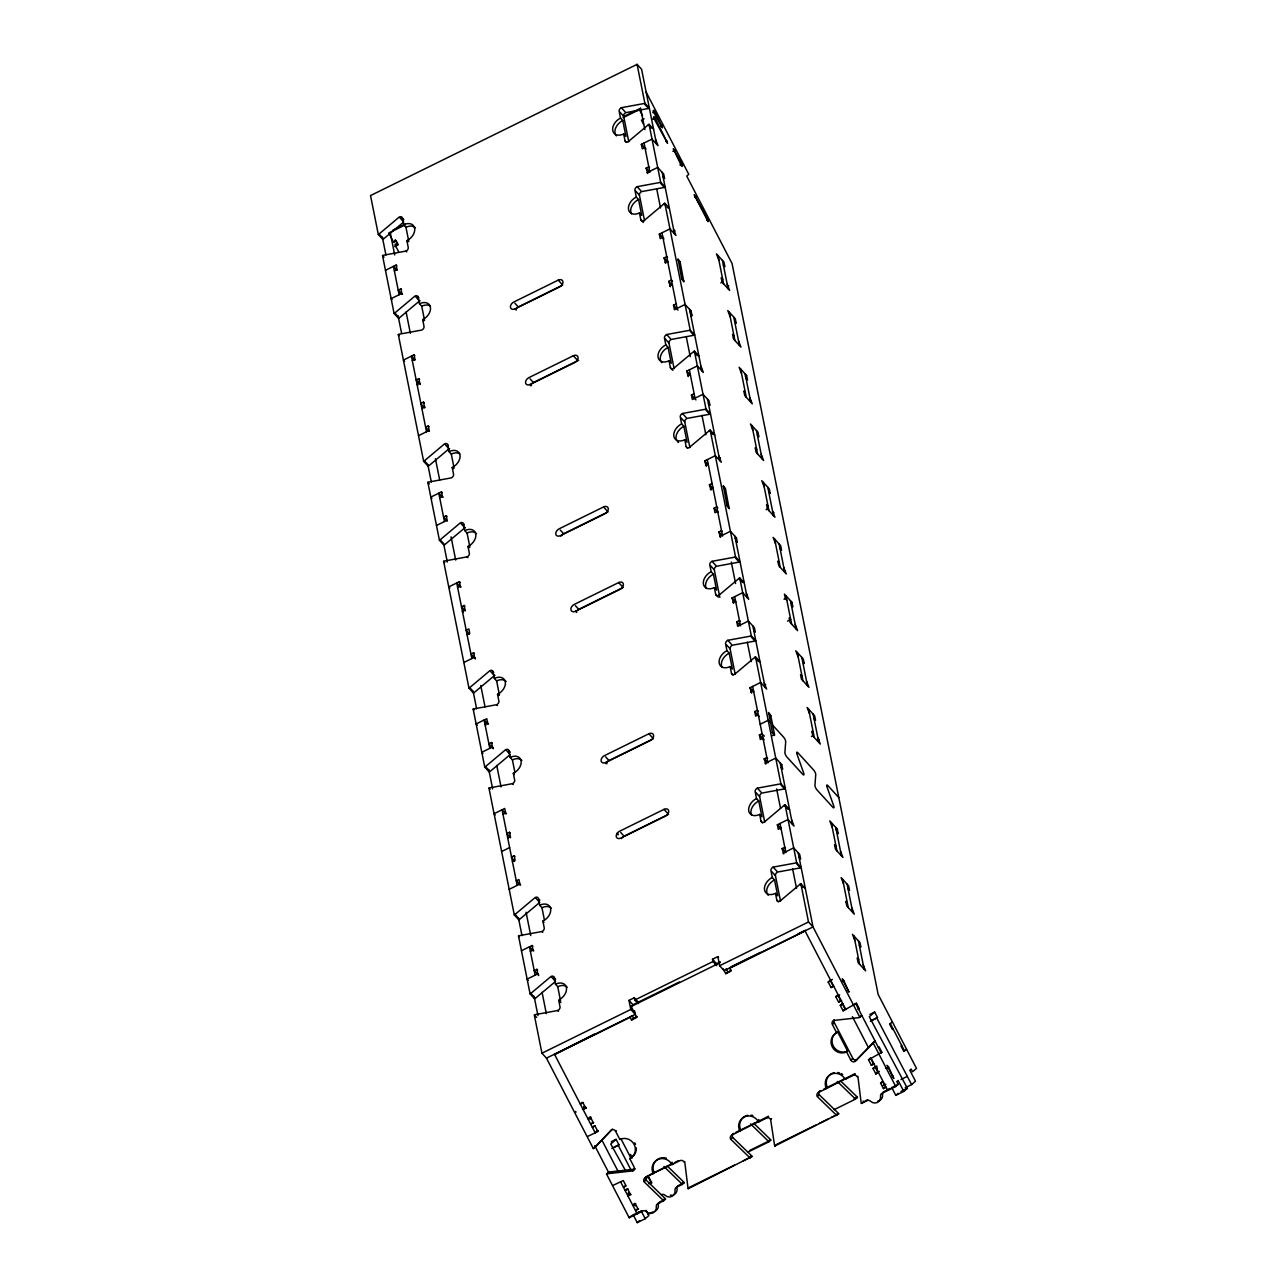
<?xml version="1.0" encoding="UTF-8"?>
<svg xmlns="http://www.w3.org/2000/svg" width="1287" height="1287" viewBox="0 0 1287 1287"><rect width="100%" height="100%" fill="white"/><g stroke="black" fill="none" stroke-linecap="round" stroke-linejoin="round"><path stroke-width="1.5" d="M616.956 833.638L617.47 832.914A4.633 3.217 -42.4 0 1 619.578 831.241L663.995 809.378A4.633 3.217 -42.4 0 1 668.677 810.81A4.633 3.217 -42.4 0 1 665.363 816.183L620.929 838.046A4.633 3.217 -42.4 0 1 616.827 837.757A4.633 3.217 -42.4 0 1 616.956 833.638L618.082 834.861L617.47 832.914M612.403 1129.198L596.042 1146.331A3.089 2.96 48.8 0 1 595.334 1146.814M855.244 1061.26L874.372 1041.521A3.089 2.96 48.8 0 1 875.08 1041.022L854.922 1061.55A3.089 2.96 48.8 0 1 850.836 1060.118L846.573 1051.913A10.827 10.376 48.8 0 1 832.271 1046.91A10.827 10.376 48.8 0 1 836.63 1032.737L837.628 1031.852L847.57 1051.029L846.573 1051.913M405.003 224.984L388.787 232.963L393.549 242.165L395.559 240.412M397.619 244.385C392.052 242.583 396.863 247.104 398.568 251.85M653.812 112.532C656.29 110.312 651.206 108.993 653.812 112.532L662.467 127.847L654.81 111.647L652.815 112.629M654.166 118.854C656.643 116.667 651.656 115.444 654.166 118.854L667.567 143.291L655.18 117.97L652.509 119.289M660.907 126.223L661.904 125.354M666.006 141.683L667.004 140.798M680.968 164.913L681.965 164.044L673.294 148.729L680.968 164.913C683.091 169.627 683.236 161.438 679.97 165.026M706.579 219.98L707.593 219.096L694.192 194.659L708.043 221.637L707.593 219.096M631.547 1020.044L633.542 1018.274L632.126 1015.54L630.115 1017.293L631.547 1020.044L636.872 1017.422L631.193 1006.466L633.204 1004.697L679.407 981.949M723.294 968.982L725.723 973.68L731.048 971.058L729.632 968.307L731.643 966.553L760.408 952.396M725.723 973.68L731.289 970.173M582.319 1102.332L580.308 1104.101L583.317 1102.492M585.151 1107.817C582.705 1104.005 584.491 1108.654 583.156 1109.571L586.148 1107.962M589.896 1116.955C591.747 1121.138 589.124 1117.663 587.886 1118.709L590.894 1117.1M805.662 930.694L729.632 968.307M593.146 1123.229L592.728 1122.425L590.733 1124.178L593.725 1122.586M594.385 1125.626L592.39 1127.38L595.382 1125.771M587.628 1136.437L597.892 1131.546L595.044 1126.061M597.892 1130.517L595.221 1132.866L554.456 1054.198M551.753 977.283L555.517 981.402L535.344 998.342A3.089 2.14 -42.4 0 1 534.604 998.809L530.083 993.886A3.089 2.14 -42.4 0 0 530.839 993.419L551.013 976.463A3.089 2.14 -42.4 0 1 554.118 977.412L555.485 984.217A10.827 7.513 -42.4 0 1 566.409 987.563A10.827 7.513 -42.4 0 1 558.655 1000.096L560.022 1006.901A3.089 2.14 -42.4 0 1 557.802 1010.488L535.086 1014.655A3.089 2.14 -42.4 0 0 534.298 1014.944L541.94 1053.2L546.444 1058.123L593.339 1148.583L595.704 1146.62M593.339 1148.583A3.089 2.96 48.8 0 0 594.031 1148.084L611.486 1129.809A3.089 2.96 48.8 0 1 615.572 1131.241L616.248 1130.646M611.872 1148.567L618.934 1144.835L616.103 1139.349L610.746 1144.03L625.176 1169.98M615.572 1131.241L619.835 1139.462L620.833 1138.577L630.775 1157.753L629.777 1158.638L634.024 1166.842A3.089 2.96 48.8 0 1 632.786 1170.897L607.335 1173.744A3.089 2.96 48.8 0 0 606.515 1174.001L629.182 1217.759L642.808 1211.035A3.089 2.96 48.8 0 1 646.267 1211.63A6.194 5.92 48.8 0 0 656.322 1206.675A3.089 2.96 48.8 0 1 657.882 1203.618L658.88 1202.734M606.515 1174.001L608.526 1172.248A3.089 2.96 48.8 0 1 609.346 1171.99L634.797 1169.143A3.089 2.96 48.8 0 0 635.247 1168.853M607.673 1173.454L609.346 1171.99M828.217 982.061L830.212 980.308L833.059 985.778L831.048 987.547L828.217 982.061L832.383 979.439M842.712 981.418L843.725 980.533L842.261 978.876L849.018 992.164L843.725 980.533L841.714 981.514M613.127 1185.343L623.278 1180.533L626.125 1186.019L623.455 1187.338L625.466 1185.568M632.786 1170.897L634.459 1169.433M835.778 996.669L837.789 994.915L840.636 1000.385L838.625 1002.155L835.778 996.669L839.655 994.851M847.457 990.54L848.455 989.671M627.123 1188.77L625.112 1190.523L628.12 1188.915M841.618 1000.546L838.625 1002.155M840.282 1005.34L842.293 1003.587L845.125 1009.072L843.114 1010.826L840.282 1005.34L843.275 1003.731M646.074 1177.138A3.089 2.96 48.8 0 0 646.058 1180.018L664.993 1198.358A3.089 2.96 48.8 0 1 665.508 1199.098L663.513 1200.851A3.089 2.96 48.8 0 0 662.982 1200.127L644.063 1181.772A3.089 2.96 48.8 0 1 645.302 1177.718L646.299 1176.849M646.637 1176.559L646.975 1176.254A3.089 2.96 48.8 0 1 647.313 1175.964M645.302 1178.828L647.972 1176.479L651.576 1183.461M628.297 1195.72L628.394 1192.631L629.954 1194.256M644.385 1181.482L646.058 1180.018M628.957 1195.124L627.959 1196.009L630.952 1194.4M645.302 1177.718L654.295 1172.907A10.827 10.376 48.8 0 1 666.296 1158.155M846.46 1008.928L845.784 1009.523L805.018 930.855M836.63 1032.737L832.367 1024.516A3.089 2.96 48.8 0 1 833.622 1020.462L834.282 1019.883A3.089 2.96 48.8 0 0 834.378 1022.763L852.831 1058.364A3.089 2.96 48.8 0 0 856.917 1059.796M649.131 1183.429L650.804 1181.965M648.793 1183.718L651.801 1182.109M653.297 1173.792A10.827 10.376 48.8 0 1 657.657 1159.603A10.827 10.376 48.8 0 1 671.959 1164.606L672.956 1163.721A10.827 10.376 48.8 0 0 672.007 1162.209M832.705 1024.227L834.378 1022.763M858.638 1009.298L859.298 1008.718L856.466 1003.233L843.114 1010.826M633.349 1204.552L635.263 1205.871L634.7 1203.377M633.687 1204.262L632.689 1205.131L635.681 1203.522M732.673 1134.507A3.089 2.96 48.8 0 0 732.641 1137.386L751.576 1155.742A3.089 2.96 48.8 0 1 752.091 1156.466L688.255 1188.673A3.089 2.96 48.8 0 1 687.95 1187.837L684.7 1161.501M637.532 1208.863L635.521 1210.617L638.529 1209.008M629.182 1217.759L631.644 1215.604M859.41 1017.325L861.067 1015.861A3.089 2.96 48.8 0 0 861.904 1015.604L859.893 1017.357A3.089 2.96 48.8 0 1 859.072 1017.615L833.622 1020.462M750.096 1158.22A3.089 2.96 48.8 0 0 749.581 1157.496L730.646 1139.156A3.089 2.96 48.8 0 1 731.885 1135.102L733.558 1133.638M870.43 1021.283L877.493 1017.55L874.661 1012.065L869.304 1016.746L907.367 1088.303L903.796 1091.424L895.8 1095.366L891.746 1087.547M730.984 1138.85L732.641 1137.386M731.885 1135.102L759.539 1121.106A10.827 10.376 48.8 0 0 758.606 1119.577M661.518 1194.642A3.089 2.96 48.8 0 1 664.977 1195.237A6.194 5.92 48.8 0 0 675.032 1190.282A3.089 2.96 48.8 0 1 676.608 1187.225L678.265 1185.761M633.188 1214.831L637.242 1222.65L639.623 1220.559M662.982 1200.127L664.655 1198.664M667.149 1165.909L683.703 1181.965A3.089 2.96 48.8 0 1 684.234 1182.689L682.223 1184.458A3.089 2.96 48.8 0 0 681.708 1183.718L683.381 1182.254M637.242 1222.65L645.237 1218.709L648.809 1215.588L646.074 1210.311M739.88 1131.16A10.827 10.376 48.8 0 1 744.24 1116.987A10.827 10.376 48.8 0 1 758.542 1121.974L759.539 1121.106M766.875 1117.743L768.548 1116.279L735.633 1132.496M688.255 1188.673L689.929 1187.209M820.479 1090.716A3.089 2.96 48.8 0 0 819.24 1094.77L838.175 1113.11A3.089 2.96 48.8 0 1 838.69 1113.85L774.838 1146.041A3.089 2.96 48.8 0 1 774.549 1145.205L770.623 1119.465L771.621 1118.596M892.325 1021.798L889.655 1024.146L892.502 1029.632L893.162 1029.037M850.836 1060.118L852.509 1058.654M836.679 1115.604A3.089 2.96 48.8 0 0 836.164 1114.88L817.229 1096.524A3.089 2.96 48.8 0 1 818.468 1092.47L820.141 1091.006M817.567 1096.234L819.24 1094.77M826.463 1088.545L846.138 1078.474L845.125 1079.359A10.827 10.376 48.8 0 0 830.839 1074.355A10.827 10.376 48.8 0 0 826.479 1088.545L818.468 1092.47M749.581 1157.496L751.254 1156.032M753.732 1123.294L770.302 1139.349A3.089 2.96 48.8 0 1 770.816 1140.073L768.806 1141.826A3.089 2.96 48.8 0 0 768.291 1141.102L769.964 1139.638M878.345 1047.345L879.021 1046.749L881.852 1052.235L868.516 1059.812L871.363 1065.298L874.356 1063.689M868.516 1059.812L870.189 1058.348M853.458 1075.128L855.131 1073.664L823.937 1089.011M774.838 1146.041L776.511 1144.577M903.796 1091.424L898.117 1080.469L896.782 1081.643L898.197 1084.378L895.752 1086.534L882.126 1093.226A3.089 2.96 48.8 0 0 880.565 1096.299A6.194 5.92 48.8 0 1 870.511 1101.238A3.089 2.96 48.8 0 0 867.052 1100.658L861.421 1103.426A3.089 2.96 48.8 0 1 861.132 1102.589L857.882 1076.254M871.363 1065.298L873.358 1063.545L870.527 1058.059M873.02 1068.483L875.015 1066.73L877.863 1072.216L875.852 1073.969L873.02 1068.483L876.013 1066.891M901.688 1045.478L901.013 1046.058L903.86 1051.543L906.531 1049.195M887.515 1067.84L888.513 1066.971L887.065 1065.298L893.822 1078.586L888.513 1066.971L885.52 1068.435M836.164 1114.88L837.837 1113.416M840.652 1080.983L856.885 1096.717A3.089 2.96 48.8 0 1 857.399 1097.441L855.388 1099.195A3.089 2.96 48.8 0 0 854.874 1098.471L856.547 1097.007M886.083 1087.274L883.429 1088.577L880.581 1083.107L882.255 1081.643M861.421 1103.426L867.647 1099.581M892.245 1076.978L893.258 1076.093M883.429 1088.577L885.424 1086.823L882.592 1081.337M890.202 1088.319L887.74 1090.459L871.186 1058.509M905.195 1087.74L911.598 1084.603L876.833 1018.13M895.8 1095.366L898.181 1093.274M911.598 1084.603L915.491 1081.177L909.812 1070.221L911.148 1069.047L912.563 1071.798L916.473 1068.371L878.168 994.481L732.062 263.513L686.759 176.11L688.77 174.34L646.171 92.165M673.857 151.222L674.871 150.338L672.876 151.335M694.755 197.152L695.752 196.267M399.967 217.873L403.732 221.975L383.558 238.932A3.089 2.14 -42.4 0 1 382.818 239.398L378.314 234.475A3.089 2.14 -42.4 0 0 379.054 233.993L399.227 217.053A3.089 2.14 -42.4 0 1 402.348 218.002L403.845 219.643M420.012 300.756A3.089 2.14 -42.4 0 0 419.514 300.949L399.34 317.905A3.089 2.14 -42.4 0 1 398.6 318.372L394.095 313.433A3.089 2.14 -42.4 0 0 394.836 312.966L415.009 296.026A3.089 2.14 -42.4 0 1 418.13 296.975L418.87 297.796M653.587 129.231L649.066 124.308A3.089 2.14 -42.4 0 0 648.326 124.775L628.153 141.715A3.089 2.14 -42.4 0 1 625.032 140.766L623.68 133.961A10.827 7.513 -42.4 0 1 612.757 130.614A10.827 7.513 -42.4 0 1 620.495 118.082L619.144 111.277A3.089 2.14 -42.4 0 1 621.348 107.706L644.079 103.523A3.089 2.14 -42.4 0 0 644.867 103.25L649.372 108.172A3.089 2.14 -42.4 0 1 648.584 108.462L625.868 112.629A3.089 2.14 -42.4 0 0 623.648 116.216L628.764 141.763M669.369 208.204L664.848 203.282A3.089 2.14 -42.4 0 0 664.108 203.748L643.934 220.688A3.089 2.14 -42.4 0 1 640.813 219.739L639.462 212.934A10.827 7.513 -42.4 0 1 628.539 209.588A10.827 7.513 -42.4 0 1 636.293 197.056L634.925 190.251A3.089 2.14 -42.4 0 1 637.145 186.679L659.861 182.497A3.089 2.14 -42.4 0 0 660.649 182.223L665.154 187.146A3.089 2.14 -42.4 0 1 664.365 187.435L641.65 191.602A3.089 2.14 -42.4 0 0 639.43 195.19L644.546 220.737M449.581 448.584A3.089 2.14 -42.4 0 0 449.066 448.793L428.893 465.749A3.089 2.14 -42.4 0 1 428.153 466.216L423.632 461.277A3.089 2.14 -42.4 0 0 424.388 460.81L444.562 443.87A3.089 2.14 -42.4 0 1 447.683 444.819L448.423 445.64M465.347 527.573A3.089 2.14 -42.4 0 0 464.848 527.767L444.675 544.723A3.089 2.14 -42.4 0 1 443.935 545.189L439.43 540.25A3.089 2.14 -42.4 0 0 440.17 539.784L460.344 522.844A3.089 2.14 -42.4 0 1 463.465 523.793L464.205 524.613M698.905 356.049L694.401 351.126A3.089 2.14 -42.4 0 0 693.661 351.592L673.487 368.532A3.089 2.14 -42.4 0 1 670.366 367.583L669.015 360.778A10.827 7.513 -42.4 0 1 658.091 357.432A10.827 7.513 -42.4 0 1 665.829 344.9L664.478 338.095A3.089 2.14 -42.4 0 1 666.682 334.507L689.414 330.341A3.089 2.14 -42.4 0 0 690.202 330.067L694.707 334.99A3.089 2.14 -42.4 0 1 693.918 335.28L671.203 339.446A3.089 2.14 -42.4 0 0 668.983 343.018L674.082 368.581M714.703 435.022L710.183 430.083A3.089 2.14 -42.4 0 0 709.443 430.566L689.269 447.506A3.089 2.14 -42.4 0 1 686.148 446.557L684.797 439.752A10.827 7.513 -42.4 0 1 673.873 436.406A10.827 7.513 -42.4 0 1 681.627 423.873L680.26 417.068A3.089 2.14 -42.4 0 1 682.464 413.481L705.196 409.314A3.089 2.14 -42.4 0 0 705.984 409.041L710.488 413.964A3.089 2.14 -42.4 0 1 709.7 414.253L686.985 418.42A3.089 2.14 -42.4 0 0 684.764 421.991L689.88 447.554M494.916 675.402A3.089 2.14 -42.4 0 0 494.401 675.611L474.227 692.551A3.089 2.14 -42.4 0 1 473.471 693.033L468.967 688.095A3.089 2.14 -42.4 0 0 469.723 687.628L489.897 670.672A3.089 2.14 -42.4 0 1 493.001 671.637L493.758 672.457M506.418 750.466L510.183 754.584L490.009 771.524A3.089 2.14 -42.4 0 1 489.269 772.007L484.749 767.068A3.089 2.14 -42.4 0 0 485.505 766.602L505.678 749.645A3.089 2.14 -42.4 0 1 508.799 750.611L510.295 752.251M744.24 582.866L739.735 577.927A3.089 2.14 -42.4 0 0 738.995 578.41L718.822 595.35A3.089 2.14 -42.4 0 1 715.701 594.401L714.349 587.596A10.827 7.513 -42.4 0 1 703.426 584.25A10.827 7.513 -42.4 0 1 711.164 571.718L709.813 564.913A3.089 2.14 -42.4 0 1 712.017 561.325L734.748 557.158A3.089 2.14 -42.4 0 0 735.537 556.869L740.041 561.808A3.089 2.14 -42.4 0 1 739.253 562.081L716.521 566.264A3.089 2.14 -42.4 0 0 714.317 569.835L719.819 597.361M760.022 661.84L755.517 656.901A3.089 2.14 -42.4 0 0 754.777 657.367L734.604 674.324A3.089 2.14 -42.4 0 1 731.483 673.358L730.131 666.553A10.827 7.513 -42.4 0 1 719.208 663.207A10.827 7.513 -42.4 0 1 726.946 650.691L725.595 643.886A3.089 2.14 -42.4 0 1 727.798 640.299L750.53 636.132A3.089 2.14 -42.4 0 0 751.318 635.842L755.823 640.781A3.089 2.14 -42.4 0 1 755.035 641.055L732.319 645.237A3.089 2.14 -42.4 0 0 730.099 648.809L735.215 674.372M535.971 898.31L539.736 902.428L519.562 919.368A3.089 2.14 -42.4 0 1 518.806 919.835L514.301 914.912A3.089 2.14 -42.4 0 0 515.041 914.446L535.215 897.489A3.089 2.14 -42.4 0 1 538.336 898.455L539.703 905.26L541.956 907.721L544.417 920.06M789.574 809.684L785.07 804.745A3.089 2.14 -42.4 0 0 784.33 805.212L764.156 822.168A3.089 2.14 -42.4 0 1 761.035 821.203L759.668 814.398A10.827 7.513 -42.4 0 1 748.761 811.051A10.827 7.513 -42.4 0 1 756.499 798.519L755.147 791.714A3.089 2.14 -42.4 0 1 757.351 788.143L780.083 783.976A3.089 2.14 -42.4 0 0 780.855 783.686L785.376 788.625A3.089 2.14 -42.4 0 1 784.587 788.899L761.856 793.065A3.089 2.14 -42.4 0 0 759.652 796.653L764.751 822.2M805.356 888.641L800.852 883.719A3.089 2.14 -42.4 0 0 800.112 884.185L779.938 901.141A3.089 2.14 -42.4 0 1 776.817 900.176L775.466 893.371A10.827 7.513 -42.4 0 1 764.542 890.025A10.827 7.513 -42.4 0 1 772.28 877.493L770.929 870.688A3.089 2.14 -42.4 0 1 773.133 867.116L795.865 862.95A3.089 2.14 -42.4 0 0 796.653 862.66L801.157 867.599A3.089 2.14 -42.4 0 1 800.369 867.872L777.638 872.039A3.089 2.14 -42.4 0 0 775.434 875.627L780.533 901.173M656.531 144.015L641.602 69.289L637.081 64.35L370.527 195.576L378.314 234.475M392.583 230.325L405.212 224.099M623.326 116.731L639.542 108.751M623.117 117.6L639.349 109.62L642.519 115.75M393.549 242.165L396.219 240.862L398.278 244.82L394.723 246.573M644.111 118.822L641.457 120.141L643.5 124.099M385.473 270.302L396.139 265.058L396.879 265.878M645.688 148.375L644.932 147.555L642.277 148.874L641.36 144.337L652.026 139.093L658.043 145.656L655.63 139.479M394.369 270.913L397.039 269.594L396.139 265.058M401.641 289.688L400.884 288.867L398.23 290.186L401.978 294.289M647.779 173.504L646.122 168.147L648.793 166.843L649.549 167.664M402.541 294.224L401.801 293.404L391.135 298.664L392.036 299.646M647.023 172.683L657.689 167.439L663.706 174.018L664.607 178.555L663.111 176.898M515.154 308.816L559.588 286.937A4.633 3.217 -42.4 0 0 562.902 281.58A4.633 3.217 -42.4 0 0 558.22 280.132L513.803 302.011A4.633 3.217 -42.4 0 0 510.472 307.384A4.633 3.217 -42.4 0 0 515.154 308.816L516.28 310.054M414.832 355.662L414.076 354.842L403.41 360.087L404.536 361.325M663.625 238.159L662.885 237.339L660.215 238.658L659.314 234.121L669.964 228.861L675.981 235.441L673.568 229.263M515.685 309.33A4.633 3.217 -42.4 0 1 518.307 306.933L562.725 285.07M673.745 231.563L675.08 230.904M412.323 360.682L414.977 359.379L414.076 354.842M419.594 379.472L418.838 378.651L416.168 379.971L419.932 384.073M665.733 263.288L664.076 257.931L666.73 256.612L667.486 257.448M420.495 384.009L419.739 383.188L417.068 384.507L417.825 385.328M664.977 262.468L667.647 261.148M424.276 402.911L423.52 402.091L420.849 403.41L424.131 408.236M670.414 286.728L668.757 281.37L671.412 280.051L672.538 281.29M425.177 407.448L424.42 406.628L421.766 407.947L422.506 408.767M669.658 285.907L672.329 284.588M429.038 426.721L428.281 425.9L425.611 427.22L429.375 431.322M690.669 316.232L692.004 315.588L691.087 311.052L685.086 304.472L674.42 309.717L673.519 305.18L676.174 303.877M720.784 282.883L722.12 282.223L729.632 290.444L727.219 284.25M530.276 384.411L574.694 362.548A4.633 3.217 -42.4 0 0 578.008 357.175A4.633 3.217 -42.4 0 0 573.342 355.743L528.909 377.622A4.633 3.217 -42.4 0 0 525.595 382.979A4.633 3.217 -42.4 0 0 530.276 384.411L531.402 385.65M418.516 435.698L429.182 430.437L428.281 425.9M727.38 286.551L728.715 285.907M531.306 384.218A4.633 3.217 -42.4 0 1 533.413 382.545L577.847 360.682A4.633 3.217 -42.4 0 1 578.635 360.36M689.752 311.695L691.087 311.052M442.213 492.696L441.457 491.875L430.807 497.12L431.933 498.359M688.352 376.512L686.695 371.155L697.361 365.894L703.362 372.474L700.965 366.296M439.704 497.715L442.374 496.412L443.114 497.232M687.596 375.691L690.266 374.372M446.975 516.505L446.219 515.685L443.565 517.004L447.313 521.106M708.445 403.716L709.941 405.357L709.04 400.82L703.024 394.256L692.358 399.501L691.457 394.964L694.127 393.645M436.47 525.466L447.136 520.221L446.219 515.685M745.286 376.142L746.621 375.498L747.538 380.035L746.026 378.378M603.555 506.949L559.137 528.828A4.633 3.217 -42.4 0 0 555.807 534.202A4.633 3.217 -42.4 0 0 560.488 535.633L604.922 513.754A4.633 3.217 -42.4 0 0 608.236 508.381A4.633 3.217 -42.4 0 0 603.555 506.949L606.933 510.649M460.167 582.48L459.411 581.66L448.745 586.904L449.871 588.127M706.306 466.28L704.649 460.923L715.299 455.678L721.315 462.258L718.902 456.081M561.003 536.148A4.633 3.217 -42.4 0 1 563.642 533.751L608.059 511.888M719.079 458.381L720.414 457.722M457.657 587.499L460.312 586.196L461.068 587.017M705.549 465.46L708.22 464.157M464.913 606.29L464.173 605.469L461.502 606.772L465.267 610.891M711.051 490.106L709.394 484.749L712.065 483.429M710.311 489.285L712.966 487.966M717.663 511.406L714.993 512.725L714.092 508.188L716.746 506.869L717.873 508.108M467.101 634.748L469.755 633.445L468.854 628.909L466.184 630.212L469.015 634.25M474.356 653.539L473.616 652.718L470.945 654.037L475.45 658.96M720.511 537.355L718.838 531.998L721.508 530.678L722.264 531.515M766.119 509.684L767.438 509.041L774.951 517.245L772.554 511.068M575.611 611.228L620.028 589.366A4.633 3.217 -42.4 0 0 623.342 583.992A4.633 3.217 -42.4 0 0 618.677 582.561L574.243 604.423A4.633 3.217 -42.4 0 0 570.929 609.797A4.633 3.217 -42.4 0 0 575.611 611.228L576.737 612.467M463.851 662.499L474.517 657.255L475.273 658.075M719.755 536.534L730.421 531.29L736.421 537.853L737.338 542.39L735.826 540.749M772.715 513.368L774.05 512.709M576.126 611.743A4.633 3.217 -42.4 0 1 578.748 609.362L623.181 587.483M735.086 538.513L736.421 537.853M733.687 603.313L732.03 597.956L742.696 592.712L748.696 599.292L746.299 593.114M488.449 724.05L487.709 723.23L485.038 724.533L485.794 725.353M732.93 602.493L735.601 601.19M492.31 743.323L491.554 742.502L488.899 743.806L493.404 748.744M753.78 630.533L755.276 632.174L754.375 627.638L748.358 621.058L737.692 626.319L736.791 621.782L739.462 620.463L740.202 621.283M784.024 599.275L785.36 598.632L786.856 600.273M493.211 747.86L492.471 747.039L481.805 752.284L482.931 753.522M790.62 602.959L791.955 602.3L792.856 606.837L791.36 605.196M787.515 621.122L790.701 619.546L789.204 617.905L790.105 622.441L797.618 630.662L795.221 624.485M605.823 762.435L650.257 740.572A4.633 3.217 -42.4 0 0 653.571 735.199A4.633 3.217 -42.4 0 0 648.889 733.767L604.472 755.63A4.633 3.217 -42.4 0 0 601.142 761.003A4.633 3.217 -42.4 0 0 605.823 762.435L606.949 763.674M751.64 693.098L749.967 687.741L760.633 682.496L766.65 689.076L764.237 682.882M605.952 763.722A4.633 3.217 -42.4 0 1 608.976 760.569L653.394 738.706M764.414 685.183L765.733 684.539M502.976 814.317L505.646 812.998L506.402 813.818M750.884 692.277L753.555 690.974M510.247 833.107L509.507 832.287L506.837 833.59L510.585 837.708M758.3 714.784L755.646 716.087L754.729 711.566L757.399 710.247L758.156 711.067M507.738 838.127L510.408 836.823L509.507 832.287M501.64 851.511L509.636 847.586M760.199 724.227L768.194 720.302L770.446 722.763M514.945 856.547L514.189 855.726L511.518 857.029L514.575 861.486M763.738 739.044L762.998 738.223L760.327 739.526L759.427 734.99L762.081 733.687M512.419 861.566L515.09 860.263L514.189 855.726M772.586 735.665L774.581 734.684L770.736 715.443L768.645 712.467L772.409 732.544L774.501 735.52L772.329 732.206M765.829 764.172L764.172 758.815L766.843 757.496L767.599 758.316M811.453 736.502L812.773 735.842L820.286 744.063L817.888 737.885M509.185 889.317L519.851 884.072L520.608 884.893M765.089 763.352L775.755 758.091L781.756 764.671L782.657 769.208L781.161 767.567M818.049 740.186L819.385 739.526M621.46 838.561A4.633 3.217 -42.4 0 1 624.082 836.18L668.516 814.301M780.421 765.331L781.756 764.671M521.46 950.755L532.126 945.495L532.882 946.315M780.936 828.008L778.265 829.311L777.364 824.774L788.03 819.529L794.031 826.109L791.634 819.916M530.373 951.35L533.043 950.031L533.783 950.852M537.644 970.141L536.888 969.32L534.218 970.623L538.738 975.562M783.783 853.957L782.126 848.6L784.797 847.28L785.537 848.101M538.545 974.677L537.789 973.857L527.139 979.101L528.265 980.34M783.027 853.12L793.693 847.876L799.71 854.455L800.611 858.992L799.098 857.351M835.955 829.777L837.29 829.118L838.191 833.654L836.695 832.013M546.46 1058.139L635.311 1014.381L630.791 1009.458L628.989 1000.385L634.314 997.763L638.819 1002.686M716.714 965.652L712.966 961.534L712.499 959.265L717.84 956.643L718.58 957.464M634.314 997.763L634.764 1000.031L712.966 961.534M714.945 964.462L720.27 961.839M631.193 1006.466L720.044 962.724M541.94 1053.2L630.791 1009.458M717.84 956.643L719.642 965.717L808.509 921.975L813.014 926.913L859.893 1017.357M594.369 1034.137L554.6 1054.487L630.115 1017.293M798.181 933.799L805.372 930.26M633.542 1018.274L637.097 1016.537M582.496 1109.137L586.052 1107.383M831.048 987.547L833.719 986.228M594.562 1132.415L598.117 1130.662M855.131 1003.892L856.466 1003.233M857.962 1009.378L859.298 1008.718M611.293 1141.714L616.103 1139.349M869.867 1014.429L874.661 1012.065M612.548 1147.972L618.934 1144.835M871.106 1020.688L877.493 1017.55M880.517 1052.895L881.852 1052.235M649.034 1175.111L671.557 1164.027M675.032 1162.322L678.49 1160.617M654.295 1172.907L672.956 1163.721M671.959 1164.606L679.954 1160.665A3.089 2.96 48.8 0 1 684.04 1162.097M758.542 1121.974L766.537 1118.033A3.089 2.96 48.8 0 1 770.623 1119.465M845.125 1079.359L853.12 1075.417A3.089 2.96 48.8 0 1 857.206 1076.849M645.077 1178.667L648.632 1176.929L651.463 1182.399M875.852 1073.969L879.343 1071.395M880.581 1083.107L883.252 1081.788M678.603 1185.456L684.234 1182.689M749.613 1150.514L770.816 1140.073M853.86 1099.178L857.399 1097.441M676.608 1187.225L682.223 1184.458M747.602 1152.267L768.806 1141.826M834.185 1109.635L855.388 1099.195M882.946 1085.633L885.762 1084.249M900.932 1079.536L907.335 1076.382M633.14 1214.864L639.639 1211.662L637.178 1213.802L620.624 1181.852M640.588 1211.357L642.004 1210.665M659.893 1201.865L665.508 1199.098M690.25 1186.92L734.427 1165.169M743.259 1160.826L752.091 1156.466M776.849 1144.288L815.717 1125.16M819.256 1123.406L828.088 1119.063M831.611 1117.325L838.69 1113.85M889.751 1088.705L884.137 1091.473A3.089 2.96 48.8 0 0 882.56 1094.529A6.194 5.92 48.8 0 1 877.734 1101.189M891.794 1087.531L898.197 1084.378M657.882 1203.618L663.513 1200.851M648.23 1214.236L653.04 1211.887M900.964 1091.44L907.367 1088.303M402.348 218.002L403.7 224.807A10.827 7.513 -42.4 0 1 414.623 228.153A10.827 7.513 -42.4 0 1 406.869 240.685L408.236 247.49A3.089 2.14 -42.4 0 1 406.016 251.078L383.301 255.244A3.089 2.14 -42.4 0 0 382.512 255.518L394.095 313.433M463.465 523.793L464.816 530.598A10.827 7.513 -42.4 0 1 475.74 533.944A10.827 7.513 -42.4 0 1 467.985 546.476L469.353 553.281A3.089 2.14 -42.4 0 1 467.133 556.853L444.417 561.035A3.089 2.14 -42.4 0 0 443.629 561.309L468.967 688.095M493.001 671.637L494.369 678.442A10.827 7.513 -42.4 0 1 505.292 681.788A10.827 7.513 -42.4 0 1 497.538 694.32L498.906 701.125A3.089 2.14 -42.4 0 1 496.685 704.697L473.954 708.88A3.089 2.14 -42.4 0 0 473.182 709.153L484.749 767.068M508.799 750.611L510.151 757.416A10.827 7.513 -42.4 0 1 521.074 760.762A10.827 7.513 -42.4 0 1 513.32 773.294L514.687 780.099A3.089 2.14 -42.4 0 1 512.467 783.67L489.752 787.837A3.089 2.14 -42.4 0 0 488.963 788.127L514.301 914.912M539.703 905.26A10.827 7.513 -42.4 0 1 550.611 908.606A10.827 7.513 -42.4 0 1 542.873 921.122L544.24 927.927A3.089 2.14 -42.4 0 1 542.02 931.515L519.288 935.681A3.089 2.14 -42.4 0 0 518.516 935.971L530.083 993.886M837.29 1081.434L854.874 1098.471M750.546 1123.905L768.291 1141.102M663.947 1166.521L681.708 1183.718M644.835 104.344L648.584 108.462M648.326 124.775L649.838 126.416M650.578 127.236L651.335 128.056M621.348 107.706L625.112 111.808M619.9 112.098L623.648 116.216M620.495 118.082L622.763 120.544L625.932 136.422L623.68 133.961M641.36 144.337L645.865 149.26M625.032 140.766L626.544 142.407M660.617 183.317L664.365 187.435M646.122 168.147L649.887 172.265M718.854 260.054L716.441 253.861L723.954 262.081L724.871 266.618L723.358 264.977M664.108 203.748L665.62 205.389M667.116 207.03L667.873 207.85M722.715 279.327L721.203 277.686L722.12 282.223M637.145 186.679L640.894 190.782M635.681 191.071L639.43 195.19M636.293 197.056L638.545 199.517L641.714 215.396L639.462 212.934M659.314 234.121L663.819 239.044M730.196 316.747L727.782 310.569L735.295 318.79L736.196 323.327L734.7 321.686M677.895 259.684L680.147 262.146L683.831 281.885L681.756 278.909L677.976 258.848L680.147 262.146M640.813 219.739L643.323 222.474M664.076 257.931L667.824 262.033M681.676 278.587L683.928 281.049M734.04 336.036L732.544 334.379L733.445 338.915L740.958 347.136L738.545 340.958M668.757 281.37L672.506 285.473M690.492 313.931L692.004 315.588M746.621 375.498L739.108 367.278L741.521 373.455M673.519 305.18L678.024 310.119M690.17 331.161L693.918 335.28M745.382 392.728L743.87 391.087L744.787 395.624L752.284 403.845L749.887 397.667M693.661 351.592L695.157 353.233M695.913 354.054L697.425 355.695M666.682 334.507L670.447 338.626M752.847 430.164L750.45 423.97L757.963 432.191L758.863 436.727L757.367 435.086M665.234 338.915L668.983 343.018M665.829 344.9L668.082 347.361L671.267 363.24L669.015 360.778M686.695 371.155L690.459 375.257M756.708 449.436L755.212 447.796L756.112 452.332L763.625 460.553L761.212 454.375M670.366 367.583L672.876 370.318M705.952 410.135L709.7 414.253M691.457 394.964L695.961 399.903M764.188 486.856L761.775 480.678L769.288 488.899L770.205 493.436L768.693 491.795M709.443 430.566L713.207 434.668M768.033 506.145L766.537 504.504L767.438 509.041M682.464 413.481L686.228 417.599M558.22 280.132L561.599 283.832M681.016 417.889L684.764 421.991M681.627 423.873L683.88 426.335L687.049 442.213L684.797 439.752M704.649 460.923L708.397 465.041M775.514 543.564L773.117 537.387L780.63 545.608L781.531 550.144L780.035 548.503M723.23 486.502L725.482 488.963L729.166 508.703L727.075 505.727L723.31 485.649L725.482 488.963M686.148 446.557L687.66 448.198M709.394 484.749L713.159 488.851M726.994 505.405L729.262 507.866M779.375 562.837L777.879 561.196L778.78 565.733L786.293 573.954L783.88 567.776M714.092 508.188L717.84 512.29M573.342 355.743L576.721 359.443M791.955 602.3L784.443 594.095L785.36 598.632M514.929 303.249L518.307 306.933M718.838 531.998L722.602 536.1M735.504 557.979L739.253 562.081M738.995 578.41L742.744 582.512M712.017 561.325L715.781 565.443M403.7 224.807L405.952 227.284L408.783 241.393M798.181 656.965L795.784 650.788L803.297 659.008L804.198 663.545L802.702 661.904M710.553 565.733L714.317 569.835M711.164 571.718L713.416 574.179L716.602 590.057L714.349 587.596M406.869 240.685L407.995 241.924M732.03 597.956L735.794 602.075M802.042 676.254L800.546 674.613L801.447 679.15L808.96 687.355L806.547 681.177M530.035 378.845L533.413 382.545M406.016 251.078L406.772 251.898M715.701 594.401L718.21 597.136M751.286 636.952L755.035 641.055M736.791 621.782L740.54 625.884M379.054 233.993L382.802 238.111M809.523 713.674L807.11 707.496L814.623 715.717L815.524 720.253L814.027 718.613M754.777 657.367L758.542 661.486M397.072 270.318L393.468 266.377L399.131 294.723M383.269 256.354L384.025 257.175M415.765 296.847L419.514 300.949M813.368 732.947L811.872 731.306L812.773 735.842M727.798 640.299L731.563 644.401M418.13 296.975L419.482 303.78L421.734 306.242L424.565 320.366M726.351 644.707L730.099 648.809M726.946 650.691L729.198 653.152L732.383 669.031L730.131 666.553M419.482 303.78A10.827 7.513 -42.4 0 1 430.405 307.126A10.827 7.513 -42.4 0 1 422.667 319.659L423.793 320.897M749.967 687.741L753.732 691.859M768.564 713.304L770.816 715.781M731.483 673.358L732.995 675.015M772.699 725.224L783.703 737.258A3.089 0.869 63.8 0 1 785.713 741.521L784.877 752.734A3.089 0.869 63.8 0 0 786.888 756.997L802.879 774.484A3.089 0.869 63.8 0 0 803.828 773.471L796.814 753.667A3.089 0.869 63.8 0 1 797.763 752.638L813.738 770.141A3.089 0.869 63.8 0 1 815.749 774.388L814.928 785.617A3.089 0.869 63.8 0 0 816.939 789.88L832.93 807.367A3.089 0.869 63.8 0 0 833.879 806.338L826.849 786.534A3.089 0.869 63.8 0 1 827.814 785.52L838.802 797.554M394.836 312.966L398.584 317.085M754.729 711.566L759.25 716.489M422.667 319.659L424.018 326.464A3.089 2.14 -42.4 0 1 421.814 330.051L399.083 334.218A3.089 2.14 -42.4 0 0 398.294 334.491L399.42 335.73M763.207 734.909L764.333 736.148M759.427 734.99L763.931 739.928M618.677 582.561L622.055 586.261M415.009 360.103L411.406 356.145L426.528 431.756M837.29 829.118L829.777 820.897L832.19 827.074M560.263 530.051L563.642 533.751M764.172 758.815L767.937 762.918M780.839 784.797L784.587 788.899M836.035 846.363L834.539 844.722L835.44 849.259L842.953 857.48L840.556 851.286M784.33 805.212L788.078 809.33M445.302 444.691L449.066 448.793M757.351 788.143L761.116 792.245M447.683 444.819L449.034 451.624L451.287 454.086L454.102 468.211M843.516 883.783L841.119 877.605L848.632 885.826L849.533 890.363L848.02 888.722M755.887 792.551L759.652 796.653M756.499 798.519L758.751 800.997L761.936 816.875L759.668 814.398M449.034 451.624A10.827 7.513 -42.4 0 1 459.958 454.971A10.827 7.513 -42.4 0 1 452.204 467.503L453.33 468.741M777.364 824.774L781.112 828.892M575.369 605.662L578.748 609.362M847.377 903.072L845.865 901.415L846.782 905.951L854.295 914.172L851.881 907.995M761.035 821.203L762.531 822.86M796.621 863.77L800.369 867.872M782.126 848.6L785.874 852.702M424.388 460.81L428.137 464.929M854.858 940.491L852.444 934.314L859.957 942.534L860.858 947.071L859.362 945.414M800.112 884.185L801.608 885.826M802.364 886.646L803.12 887.467M442.406 497.136L438.803 493.178L444.465 521.541M452.204 467.503L453.571 474.308A3.089 2.14 -42.4 0 1 451.351 477.879L428.635 482.062A3.089 2.14 -42.4 0 0 427.847 482.335L429.343 483.976M461.084 523.664L464.848 527.767M858.702 959.764L857.206 958.123L858.107 962.66L865.62 970.881L863.207 964.703M773.133 867.116L776.898 871.219M464.816 530.598L467.068 533.059L469.9 547.168M648.889 733.767L652.268 737.467M771.669 871.508L775.434 875.627M772.28 877.493L774.533 879.97L777.718 895.832L775.466 893.371M467.985 546.476L469.112 547.699M467.133 556.853L467.889 557.673M776.817 900.176L778.313 901.817M440.17 539.784L443.918 543.886M443.629 561.309L444.755 562.548M663.995 809.378L667.39 813.062M460.344 586.904L456.74 582.963L471.846 658.574M605.598 756.869L608.976 760.569M463.159 612.145L462.403 611.309L465.074 610.006L464.173 605.469M490.637 671.492L494.401 675.611M494.369 678.442L496.621 680.903L499.436 695.012M497.538 694.32L498.664 695.543M620.704 832.48L624.082 836.18M496.685 704.697L497.442 705.517M469.723 687.628L473.471 691.73M719.642 965.717L724.163 970.655L813.014 926.913L798.197 852.814M712.499 959.265L717.02 964.204M487.741 723.938L484.137 719.996L489.8 748.342M473.182 709.153L473.938 709.974M510.151 757.416L512.403 759.877L514.88 772.232M477.268 725.16L476.142 723.938L486.792 718.693L487.709 723.23M513.32 773.294L514.446 774.517M512.467 783.67L513.223 784.491M485.505 766.602L489.253 770.704M488.963 788.127L490.09 789.349M505.678 813.722L502.075 809.78L517.181 885.376M495.205 814.944L494.079 813.722L504.745 808.461L505.646 812.998M634.764 1000.031L638.03 1003.587M539.092 899.275L539.848 900.096M628.989 1000.385L633.494 1005.324M520.028 884.957L516.28 880.839L518.951 879.536L519.851 884.072M542.873 921.122L543.999 922.361M542.02 931.515L542.776 932.335M515.041 914.446L518.806 918.548M533.075 950.755L529.472 946.814L535.135 975.16M518.516 935.971L519.272 936.791M554.118 977.412L555.63 979.069M555.485 984.217L557.738 986.695L560.553 1000.803M559.781 1001.334L560.907 1002.573M557.802 1010.488L558.558 1011.309M530.839 993.419L534.588 997.522M535.424 1016.167L536.55 1017.406M890.331 1023.567L904.52 1050.948M855.791 1003.812L881.177 1052.814M895.752 1086.534L873.069 1042.792A3.089 2.96 48.8 0 0 872.361 1043.274M852.428 1016.698L868.564 1047.811M395.254 239.816L397.023 243.243M726.109 968.789L727.734 971.91M630.501 1154.407L632.351 1157.962M618.275 1145.414L631.113 1170.205M641.183 1210.89L645.237 1218.709M582.979 1102.782L585.826 1108.268M590.556 1117.389L593.387 1122.875M627.783 1189.22L630.614 1194.69M635.36 1203.828L638.191 1209.297M601.866 1140.041L618.001 1171.17M594.755 1145.703L609.105 1173.374M575.981 1112.258L575.659 1111.437M722.457 260.441L728.12 288.787M733.783 317.149L739.462 345.495M745.125 373.841L750.788 402.204M756.45 430.55L762.129 458.912M767.792 487.258L773.455 515.604M779.118 543.967L784.78 572.313M790.459 600.659L796.122 629.021M801.785 657.367L807.448 685.714M813.127 714.076L818.789 742.422M835.794 827.477L841.457 855.823M847.119 884.185L852.782 912.531M858.461 940.877L864.124 969.24M717.953 255.518L723.616 283.864M729.279 312.21L734.941 340.572M740.62 368.919L746.283 397.265M751.946 425.627L757.609 453.973M763.288 482.319L768.95 510.682M774.613 539.028L780.276 567.374M785.955 595.736L791.618 624.082M797.28 652.429L802.943 680.791M808.622 709.137L814.285 737.483M831.273 822.538L836.952 850.9M842.615 879.246L848.278 907.608M853.941 935.955L859.619 964.301M662.194 172.361L674.485 233.8M689.591 309.395L701.865 370.833M707.528 399.179L719.819 460.617M734.925 536.212L747.2 597.651M752.863 625.997L765.138 687.419M780.26 763.03L792.535 824.452M637.081 64.35L644.867 103.25M649.066 124.308L660.649 182.223M664.848 203.282L690.202 330.067M694.401 351.126L705.984 409.041M710.183 430.083L735.537 556.869M739.735 577.927L751.318 635.842M755.517 656.901L780.855 783.686M785.07 804.745L796.653 862.66M800.852 883.719L808.509 921.975M640.54 107.931L644.867 129.617M656.66 188.594L660.537 207.995M686.373 337.258L690.25 356.66M701.994 415.411L705.871 434.797M731.322 562.146L735.585 583.478M747.329 642.229L751.206 661.615M776.656 788.947L780.533 808.349M792.647 869.015L796.524 888.336M644.031 143.018L649.694 171.38M661.968 232.802L677.091 308.413M689.365 369.836L695.028 398.182M707.303 459.62L722.425 535.215M734.7 596.653L740.363 624.999M752.638 686.438L767.744 762.033M780.035 823.471L785.697 851.817M634.571 1010.762L635.311 1014.381M390.363 233.253L394.707 254.939M406.097 311.953L410.36 333.269M435.424 458.671L439.687 480.003M451.045 536.824L455.695 560.086M480.759 685.488L485.022 706.82M496.766 765.572L501.029 786.904M526.093 912.306L530.743 935.569M542.084 992.357L546.332 1013.625M400.884 288.867L401.801 293.404M418.838 378.651L419.739 383.188M423.52 402.091L424.42 406.628M441.457 491.875L442.374 496.412M459.411 581.66L460.312 586.196M473.616 652.718L474.517 657.255M491.554 742.502L492.471 747.039M532.126 945.495L533.043 950.031M536.888 969.32L537.789 973.857M382.368 237.194L385.923 254.939M398.101 315.878L401.592 333.333M427.815 464.543L431.306 481.998M443.822 544.642L447.313 562.081M473.149 691.36L476.64 708.815M488.77 769.513L492.648 788.899M518.484 918.178L521.975 935.633M534.089 996.299L537.95 1015.62M398.294 334.491L423.632 461.277M427.847 482.335L439.43 540.25M876.769 1065.958L877.605 1071.476M672.2 1195.189A6.194 5.92 48.8 0 1 670.302 1195.156M673.905 1194.658A6.194 5.92 48.8 0 0 677.042 1188.528A3.089 2.96 48.8 0 1 677.879 1185.97M530.389 385.698A4.633 3.217 -42.4 0 1 530.791 384.926M631.467 213.867A10.827 7.513 -42.4 0 1 638.545 199.517M405.952 227.284A10.827 7.513 -42.4 0 1 415.444 227.815M421.734 306.242A10.827 7.513 -42.4 0 1 430.276 306M616.441 135.891A10.827 7.513 -42.4 0 1 622.763 120.544M768.226 895.302A10.827 7.513 -42.4 0 1 774.533 879.97M541.956 907.721A10.827 7.513 -42.4 0 1 551.447 908.268M751.688 815.331A10.827 7.513 -42.4 0 1 758.751 800.997M557.738 986.695A10.827 7.513 -42.4 0 1 567.229 987.226M722.136 667.486A10.827 7.513 -42.4 0 1 729.198 653.152M496.621 680.903A10.827 7.513 -42.4 0 1 506.113 681.45M706.354 588.513A10.827 7.513 -42.4 0 1 713.416 574.179M512.403 759.877A10.827 7.513 -42.4 0 1 521.895 760.424M678.522 442.455A10.827 7.513 -42.4 0 1 677.557 441.666M676.801 440.669A10.827 7.513 -42.4 0 1 683.88 426.335M451.287 454.086A10.827 7.513 -42.4 0 1 459.813 453.844M661.775 362.693A10.827 7.513 -42.4 0 1 668.082 347.361M467.068 533.059A10.827 7.513 -42.4 0 1 476.56 533.606M659.169 1202.38A3.089 2.96 48.8 0 0 658.317 1204.922A6.194 5.92 48.8 0 1 655.196 1211.051M619.835 1139.462A10.827 10.376 48.8 0 1 634.137 1144.449A10.827 10.376 48.8 0 1 629.777 1158.638M636.341 1147.811A10.827 10.376 48.8 0 1 630.775 1157.753M634.7 1142.792A10.827 10.376 48.8 0 1 635.521 1144.384M863.432 1101.656A3.089 2.96 48.8 0 1 863.191 1101.045M827.477 1087.66A10.827 10.376 48.8 0 1 834.282 1072.65M837.74 1072.521A10.827 10.376 48.8 0 1 839.462 1072.908M841.119 1073.551A10.827 10.376 48.8 0 1 842.647 1074.468M740.894 1130.292A10.827 10.376 48.8 0 1 747.683 1115.266M751.158 1115.153A10.827 10.376 48.8 0 1 752.879 1115.523M733.011 1134.024A3.089 2.96 48.8 0 1 733.896 1133.348M847.57 1051.029A10.827 10.376 48.8 0 1 833.268 1046.025A10.827 10.376 48.8 0 1 837.628 1031.852"/></g></svg>
